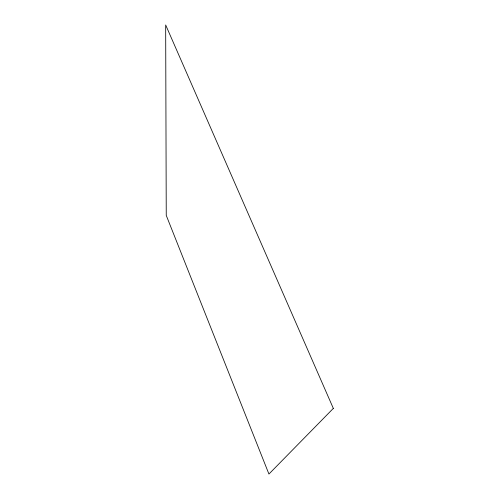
<?xml version="1.0" encoding="UTF-8"?>
<svg xmlns="http://www.w3.org/2000/svg" width="499" height="499" viewBox="0 0 499 499"><rect width="100%" height="100%" fill="white"/><g stroke="black" fill="none" stroke-linecap="round" stroke-linejoin="round"><path stroke-width="0.75" d="M333.332 408.388L268.93 474.05L166.248 215.387L165.668 24.95L333.332 408.388"/></g></svg>
